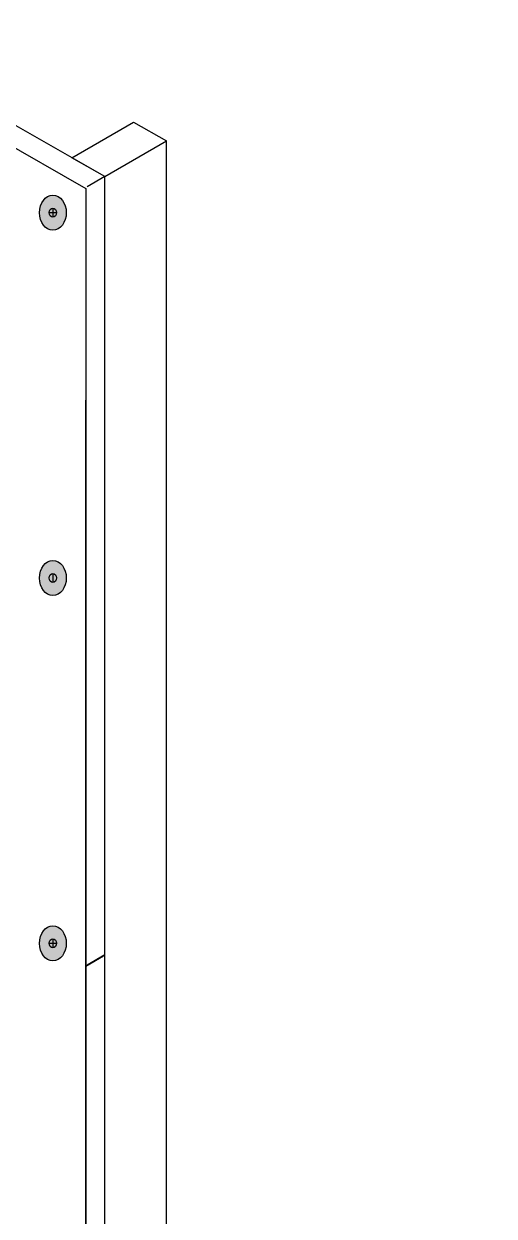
# Model space of a CAD drawing. Extents: x -1140 to 5605, y -816 to 2382.
# Drawn here: x 3413.1 to 3541.5, y 8 to 333.1 of the extents above; entities that cross this region are included whole.
import ezdxf

# ---------------------------------------------------------------- set-up
doc = ezdxf.new("R2010")
doc.units = 0
doc.header["$MEASUREMENT"] = 0
for name, color, linetype, lineweight in [('G-ANNO-TTLB', 7, 'Continuous', 0), ('TYVEK', 7, 'Continuous', 0), ('wall scratch', 7, 'Continuous', 0)]:
    doc.layers.add(name, color=color, linetype=linetype, lineweight=lineweight)

# ---------------------------------------------------------------- blocks, each defined once
blk = doc.blocks.new('Block_41')
at = {"layer": 'wall scratch', "color": 18, "lineweight": 25, "true_color": 0x000000}
for points in [[(3161.54, 19.86)], [(3430.41, -135.8)]]:
    blk.add_lwpolyline(points, dxfattribs=at)
blk = doc.blocks.new('Block_359')
at = {"layer": 'TYVEK', "true_color": 0x003b71, "transparency": 33554687}
h = blk.add_hatch(color=156, dxfattribs=at)
h.dxf.hatch_style = 2
edge = h.paths.add_edge_path()
edge.add_ellipse((3421.03, 281.63), major_axis=(0, 4.78), ratio=0.766948, start_angle=0, end_angle=360)
at = {"layer": 'TYVEK', "color": 18, "lineweight": 25, "true_color": 0x000000}
for p, q in [((3420.05, 281.66), (3422, 281.66)), ((3421.03, 282.9), (3421.03, 280.43))]:
    blk.add_line(p, q, dxfattribs=at)
for centre, major_axis, ratio in [((3421.03, 281.63), (0, 4.78), 0.766948), ((3421.03, 281.66), (0, 1.23), 0.788846)]:
    blk.add_ellipse(centre, major_axis=major_axis, ratio=ratio, dxfattribs=at)
blk = doc.blocks.new('Block_361')
at = {"layer": 'TYVEK', "true_color": 0x003b71, "transparency": 33554687}
h = blk.add_hatch(color=156, dxfattribs=at)
h.dxf.hatch_style = 2
edge = h.paths.add_edge_path()
edge.add_ellipse((3421.03, 82.37), major_axis=(0, 4.78), ratio=0.766948, start_angle=0, end_angle=360)
at = {"layer": 'TYVEK', "color": 18, "lineweight": 25, "true_color": 0x000000}
for p, q in [((3420.05, 82.4), (3422, 82.4)), ((3421.03, 83.64), (3421.03, 81.17))]:
    blk.add_line(p, q, dxfattribs=at)
blk.add_lwpolyline([(3420.52, 86.79)], dxfattribs=at)
for centre, major_axis, ratio in [((3421.03, 82.37), (0, 4.78), 0.766948), ((3421.03, 82.4), (0, 1.23), 0.788846)]:
    blk.add_ellipse(centre, major_axis=major_axis, ratio=ratio, dxfattribs=at)
blk = doc.blocks.new('Block_362')
at = {"layer": 'TYVEK', "true_color": 0x003b71, "transparency": 33554687}
h = blk.add_hatch(color=156, dxfattribs=at)
h.dxf.hatch_style = 2
edge = h.paths.add_edge_path()
edge.add_ellipse((3421.03, 182), major_axis=(0, 4.78), ratio=0.766948, start_angle=0, end_angle=360)
at = {"layer": 'TYVEK', "color": 18, "lineweight": 25, "true_color": 0x000000}
blk.add_line((3421.03, 183.27), (3421.03, 180.8), dxfattribs=at)
for centre, major_axis, ratio in [((3421.03, 182), (0, 4.78), 0.766948), ((3421.03, 182.03), (0, 1.23), 0.788846)]:
    blk.add_ellipse(centre, major_axis=major_axis, ratio=ratio, dxfattribs=at)

msp = doc.modelspace()

# ---------------------------------------------------------------- hatches: boundary and pattern name
at = {"layer": 'G-ANNO-TTLB', "true_color": 0xff00ff, "transparency": 33554687}
h = msp.add_hatch(color=6, dxfattribs=at)
edge = h.paths.add_edge_path()
edge.add_spline(control_points=[(5285.56, -733.23), (5285.56, -733.23), (2356.04, -733.23), (2356.04, -733.23), (2356.04, -733.23), (2356.04, 1723.77), (2356.04, 1723.77), (2356.04, 1723.77), (5285.56, 1723.77), (5285.56, 1723.77), (5285.56, 1723.77), (5285.56, -733.23), (5285.56, -733.23)], knot_values=[0, 0, 0, 0, 1, 1, 1, 2, 2, 2, 3, 3, 3, 4, 4, 4, 4], degree=3, periodic=0)
edge = h.paths.add_edge_path()
edge.add_spline(control_points=[(2365.04, 1714.77), (2365.04, 1714.77), (2365.04, -724.23), (2365.04, -724.23), (2365.04, -724.23), (5276.56, -724.23), (5276.56, -724.23), (5276.56, -724.23), (5276.56, 1714.77), (5276.56, 1714.77), (5276.56, 1714.77), (2365.04, 1714.77), (2365.04, 1714.77)], knot_values=[0, 0, 0, 0, 1, 1, 1, 2, 2, 2, 3, 3, 3, 4, 4, 4, 4], degree=3, periodic=0)
edge.add_line((2365.04, 1714.77), (2365.04, 1714.77))

# ---------------------------------------------------------------- linework, layer by layer
at = {"layer": 'G-ANNO-TTLB'}
for points in [[(5285.56, -733.23), (5285.56, -733.23), (2356.04, -733.23), (2356.04, -733.23), (2356.04, -733.23), (2356.04, 1723.77), (2356.04, 1723.77), (2356.04, 1723.77), (5285.56, 1723.77), (5285.56, 1723.77), (5285.56, 1723.77), (5285.56, -733.23), (5285.56, -733.23)], [(2365.04, 1714.77), (2365.04, 1714.77), (2365.04, -724.23), (2365.04, -724.23), (2365.04, -724.23), (5276.56, -724.23), (5276.56, -724.23), (5276.56, -724.23), (5276.56, 1714.77), (5276.56, 1714.77), (5276.56, 1714.77), (2365.04, 1714.77), (2365.04, 1714.77)]]:
    msp.add_open_spline(points, degree=3, knots=[0, 0, 0, 0, 1, 1, 1, 2, 2, 2, 3, 3, 3, 4, 4, 4, 4], dxfattribs=at)
at = {"layer": 'TYVEK', "color": 18, "lineweight": 25, "true_color": 0x000000}
for p, q in [((3161.22, 441.73), (3430.01, 288.25)), ((3430.01, 288.25), (3430.01, -136.12))]:
    msp.add_line(p, q, dxfattribs=at)
at = {"layer": 'TYVEK', "color": 2, "lineweight": 25, "true_color": 0xffff00}
for p, q in [((3430.01, -136.12), (3430.01, 230.47)), ((3434.82, 78.85), (3430.01, 76.06))]:
    msp.add_line(p, q, dxfattribs=at)
at = {"layer": 'wall scratch', "color": 2, "lineweight": 25, "true_color": 0xffff00}
for p, q in [((3435.22, 291.47), (3166.35, 445)), ((3435.22, 291.47), (3430.41, 288.69)), ((3435.22, -133.02), (3435.22, 291.47)), ((3434.82, 78.87), (3430.01, 76.09)), ((3435.22, 79.23), (3430.41, 76.44))]:
    msp.add_line(p, q, dxfattribs=at)
at = {"layer": 'wall scratch', "color": 33, "lineweight": 25, "true_color": 0xcc9966}
for p in [(3435.22, 291.47), (3452.03, -123.3)]:
    msp.add_line(p, (3452.03, 301.2), dxfattribs=at)
msp.add_lwpolyline([(3435.22, 291.47), (3426.22, 296.63), (3443.02, 306.36), (3452.03, 301.2)], dxfattribs=at)

# ---------------------------------------------------------------- block references
at = {"layer": 'TYVEK'}
for name in ['Block_359', 'Block_362', 'Block_361']:
    msp.add_blockref(name, (0, 0), dxfattribs=at)
at = {"layer": 'wall scratch'}
msp.add_blockref('Block_41', (0, 0), dxfattribs=at)

doc.saveas('drawing.dxf')
